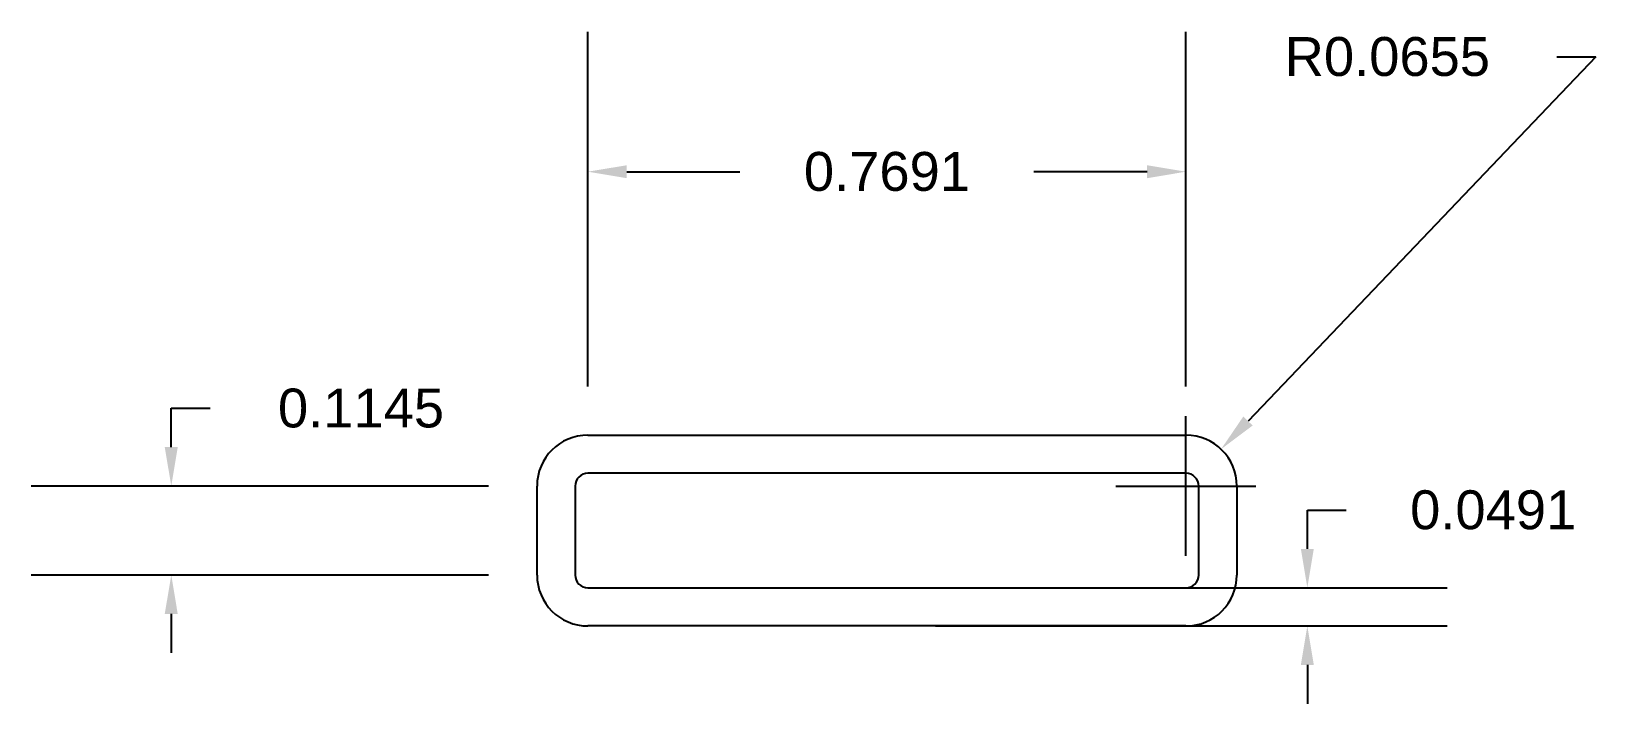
# Model space of a CAD drawing. Header units: inches. Extents: x 0.24 to 2.25, y 1.01 to 1.88.
import ezdxf

# ---------------------------------------------------------------- set-up
doc = ezdxf.new("R2010")
doc.units = ezdxf.units.IN
doc.header["$MEASUREMENT"] = 0
doc.layers.add('Baza', color=4, linetype='Continuous')
doc.layers.add('Cotare', color=3, linetype='Continuous')
doc.styles.get("Standard").update_dxf_attribs({"font": 'arial.ttf'})
doc.dimstyles.get("Standard").update_dxf_attribs({"dimtxt": 0.05, "dimasz": 0.05, "dimexe": 0.18, "dimexo": 0.0625, "dimgap": 0.09, "dimtad": 0, "dimtih": 1, "dimtoh": 1, "dimdec": 4, "dimzin": 0, "dimdsep": 46, "dimtxsty": 'Standard', "dimcen": 0.09, "dimadec": 0, "dimazin": 0, "dimtfac": 1, "dimtdec": 4, "dimtofl": 0, "dimtmove": 0, "dimatfit": 3, "dimfxl": 1, "dimtolj": 1, "dimtzin": 0, "dimarcsym": 0})

# ---------------------------------------------------------------- blocks, each defined once
blk = doc.blocks.new('*D1')
at = {"layer": 'Cotare', "color": 0, "lineweight": -2, "transparency": 16777216}
for p, q in [((2.2488, 1.8426), (1.8017, 1.374)), ((2.1988, 1.8426), (2.2488, 1.8426)), ((1.7219, 1.2005), (1.7219, 1.3805)), ((1.6319, 1.2905), (1.8119, 1.2905))]:
    blk.add_line(p, q, dxfattribs=at)
at = {"layer": 'Cotare', "color": 0, "transparency": 16777216}
blk.add_solid([(1.7956, 1.3798), (1.8077, 1.3683), (1.7671, 1.3379)], dxfattribs=at)
at = {"layer": 'Defpoints', "color": 0, "transparency": 16777216}
for p in [(1.7671, 1.3379), (1.7219, 1.2905)]:
    blk.add_point(p, dxfattribs=at)
at = {"layer": 'Cotare', "color": 0, "transparency": 16777216, "insert": (1.9809, 1.8426), "char_height": 0.05, "attachment_point": 5}
blk.add_mtext('\\A1;R0.0655', dxfattribs=at)
blk = doc.blocks.new('*D2')
at = {"layer": 'Cotare', "color": 0, "lineweight": -2, "transparency": 16777216}
for p, q in [((0.9529, 1.4185), (0.9529, 1.8748)), ((1.7219, 1.4185), (1.7219, 1.8748)), ((1.0029, 1.6948), (1.1484, 1.6948)), ((1.6719, 1.6948), (1.5264, 1.6948))]:
    blk.add_line(p, q, dxfattribs=at)
at = {"layer": 'Cotare', "color": 0, "transparency": 16777216}
for points in [[(1.0029, 1.7031), (1.0029, 1.6864), (0.9529, 1.6948)], [(1.6719, 1.7031), (1.6719, 1.6864), (1.7219, 1.6948)]]:
    blk.add_solid(points, dxfattribs=at)
at = {"layer": 'Defpoints', "color": 0, "transparency": 16777216}
for p in [(1.7219, 1.6948), (0.9529, 1.356), (1.7219, 1.356)]:
    blk.add_point(p, dxfattribs=at)
at = {"layer": 'Cotare', "color": 0, "transparency": 16777216, "insert": (1.3374, 1.6948), "char_height": 0.05, "attachment_point": 5}
blk.add_mtext('\\A1;0.7691', dxfattribs=at)
blk = doc.blocks.new('*D3')
at = {"layer": 'Cotare', "color": 0, "lineweight": -2, "transparency": 16777216}
for p, q in [((0.4171, 1.3405), (0.4171, 1.3905)), ((0.4171, 1.3905), (0.4671, 1.3905)), ((0.8249, 1.2905), (0.2371, 1.2905)), ((0.8249, 1.176), (0.2371, 1.176)), ((0.4171, 1.126), (0.4171, 1.076))]:
    blk.add_line(p, q, dxfattribs=at)
at = {"layer": 'Cotare', "color": 0, "transparency": 16777216}
for points in [[(0.4087, 1.3405), (0.4254, 1.3405), (0.4171, 1.2905)], [(0.4087, 1.126), (0.4254, 1.126), (0.4171, 1.176)]]:
    blk.add_solid(points, dxfattribs=at)
at = {"layer": 'Defpoints', "color": 0, "transparency": 16777216}
for p in [(0.4171, 1.2905), (0.8874, 1.2905), (0.8874, 1.176)]:
    blk.add_point(p, dxfattribs=at)
at = {"layer": 'Cotare', "color": 0, "transparency": 16777216, "insert": (0.6611, 1.3905), "char_height": 0.05, "attachment_point": 5}
blk.add_mtext('\\A1;0.1145', dxfattribs=at)
blk = doc.blocks.new('*D4')
at = {"layer": 'Cotare', "color": 0, "lineweight": -2, "transparency": 16777216}
for p, q in [((1.878, 1.2096), (1.878, 1.2596)), ((1.878, 1.2596), (1.928, 1.2596)), ((1.3999, 1.1596), (2.058, 1.1596)), ((1.3999, 1.1105), (2.058, 1.1105)), ((1.878, 1.0605), (1.878, 1.0105))]:
    blk.add_line(p, q, dxfattribs=at)
at = {"layer": 'Cotare', "color": 0, "transparency": 16777216}
for points in [[(1.8697, 1.2096), (1.8863, 1.2096), (1.878, 1.1596)], [(1.8697, 1.0605), (1.8863, 1.0605), (1.878, 1.1105)]]:
    blk.add_solid(points, dxfattribs=at)
at = {"layer": 'Defpoints', "color": 0, "transparency": 16777216}
for p in [(1.3374, 1.1596), (1.878, 1.1596), (1.3374, 1.1105)]:
    blk.add_point(p, dxfattribs=at)
at = {"layer": 'Cotare', "color": 0, "transparency": 16777216, "insert": (2.117, 1.2596), "char_height": 0.05, "attachment_point": 5}
blk.add_mtext('\\A1;0.0491', dxfattribs=at)

msp = doc.modelspace()

# ---------------------------------------------------------------- linework, layer by layer
at = {"layer": 'Baza'}
for p, q in [((0.95286, 1.35596), (1.72195, 1.35596)), ((0.8874, 1.17596), (0.8874, 1.2905)), ((1.7874, 1.2905), (1.7874, 1.17596)), ((1.72195, 1.1105), (0.95286, 1.1105))]:
    msp.add_line(p, q, dxfattribs=at)
msp.add_lwpolyline([(1.73831, 1.2905, 0.4142136), (1.72195, 1.30686), (0.95286, 1.30686, 0.4142136), (0.93649, 1.2905), (0.93649, 1.17596, 0.4142136), (0.95286, 1.15959), (1.72195, 1.15959, 0.4142136), (1.73831, 1.17596)], format="xyb", close=True, dxfattribs=at)
for centre, start, end in [((0.95286, 1.2905), 90, 180), ((1.72195, 1.2905), 0, 90), ((0.95286, 1.17596), 180, 270), ((1.72195, 1.17596), 270, 0)]:
    msp.add_arc(centre, 0.06545, start, end, dxfattribs=at)

# ---------------------------------------------------------------- dimensions: what is measured, and where the dimension line sits
at = {"layer": 'Cotare'}
dim = msp.add_linear_dim(base=(1.72195, 1.69475), p1=(0.95286, 1.35596), p2=(1.72195, 1.35596), dimstyle='Standard', dxfattribs=at)
dim.commit()
dim.dimension.update_dxf_attribs({"geometry": '*D2', "text_midpoint": (1.3374, 1.69475)})
dim = msp.add_radius_dim(center=(1.72195, 1.2905), mpoint=(1.76714, 1.33785), dimstyle='Standard', dxfattribs=at)
dim.commit()
dim.dimension.update_dxf_attribs({"geometry": '*D1', "text_midpoint": (1.98093, 1.84258), "dimtype": 164})
for base, p1, p2, picture, middle in [((0.41708, 1.2905), (0.8874, 1.17596), (0.8874, 1.2905), '*D3', (0.66106, 1.3905)), ((1.878, 1.15959), (1.3374, 1.1105), (1.3374, 1.15959), '*D4', (2.11696, 1.25959))]:
    dim = msp.add_linear_dim(base=base, p1=p1, p2=p2, angle=90, dimstyle='Standard', dxfattribs=at)
    dim.commit()
    dim.dimension.update_dxf_attribs({"geometry": picture, "text_midpoint": middle})

doc.saveas('drawing.dxf')
